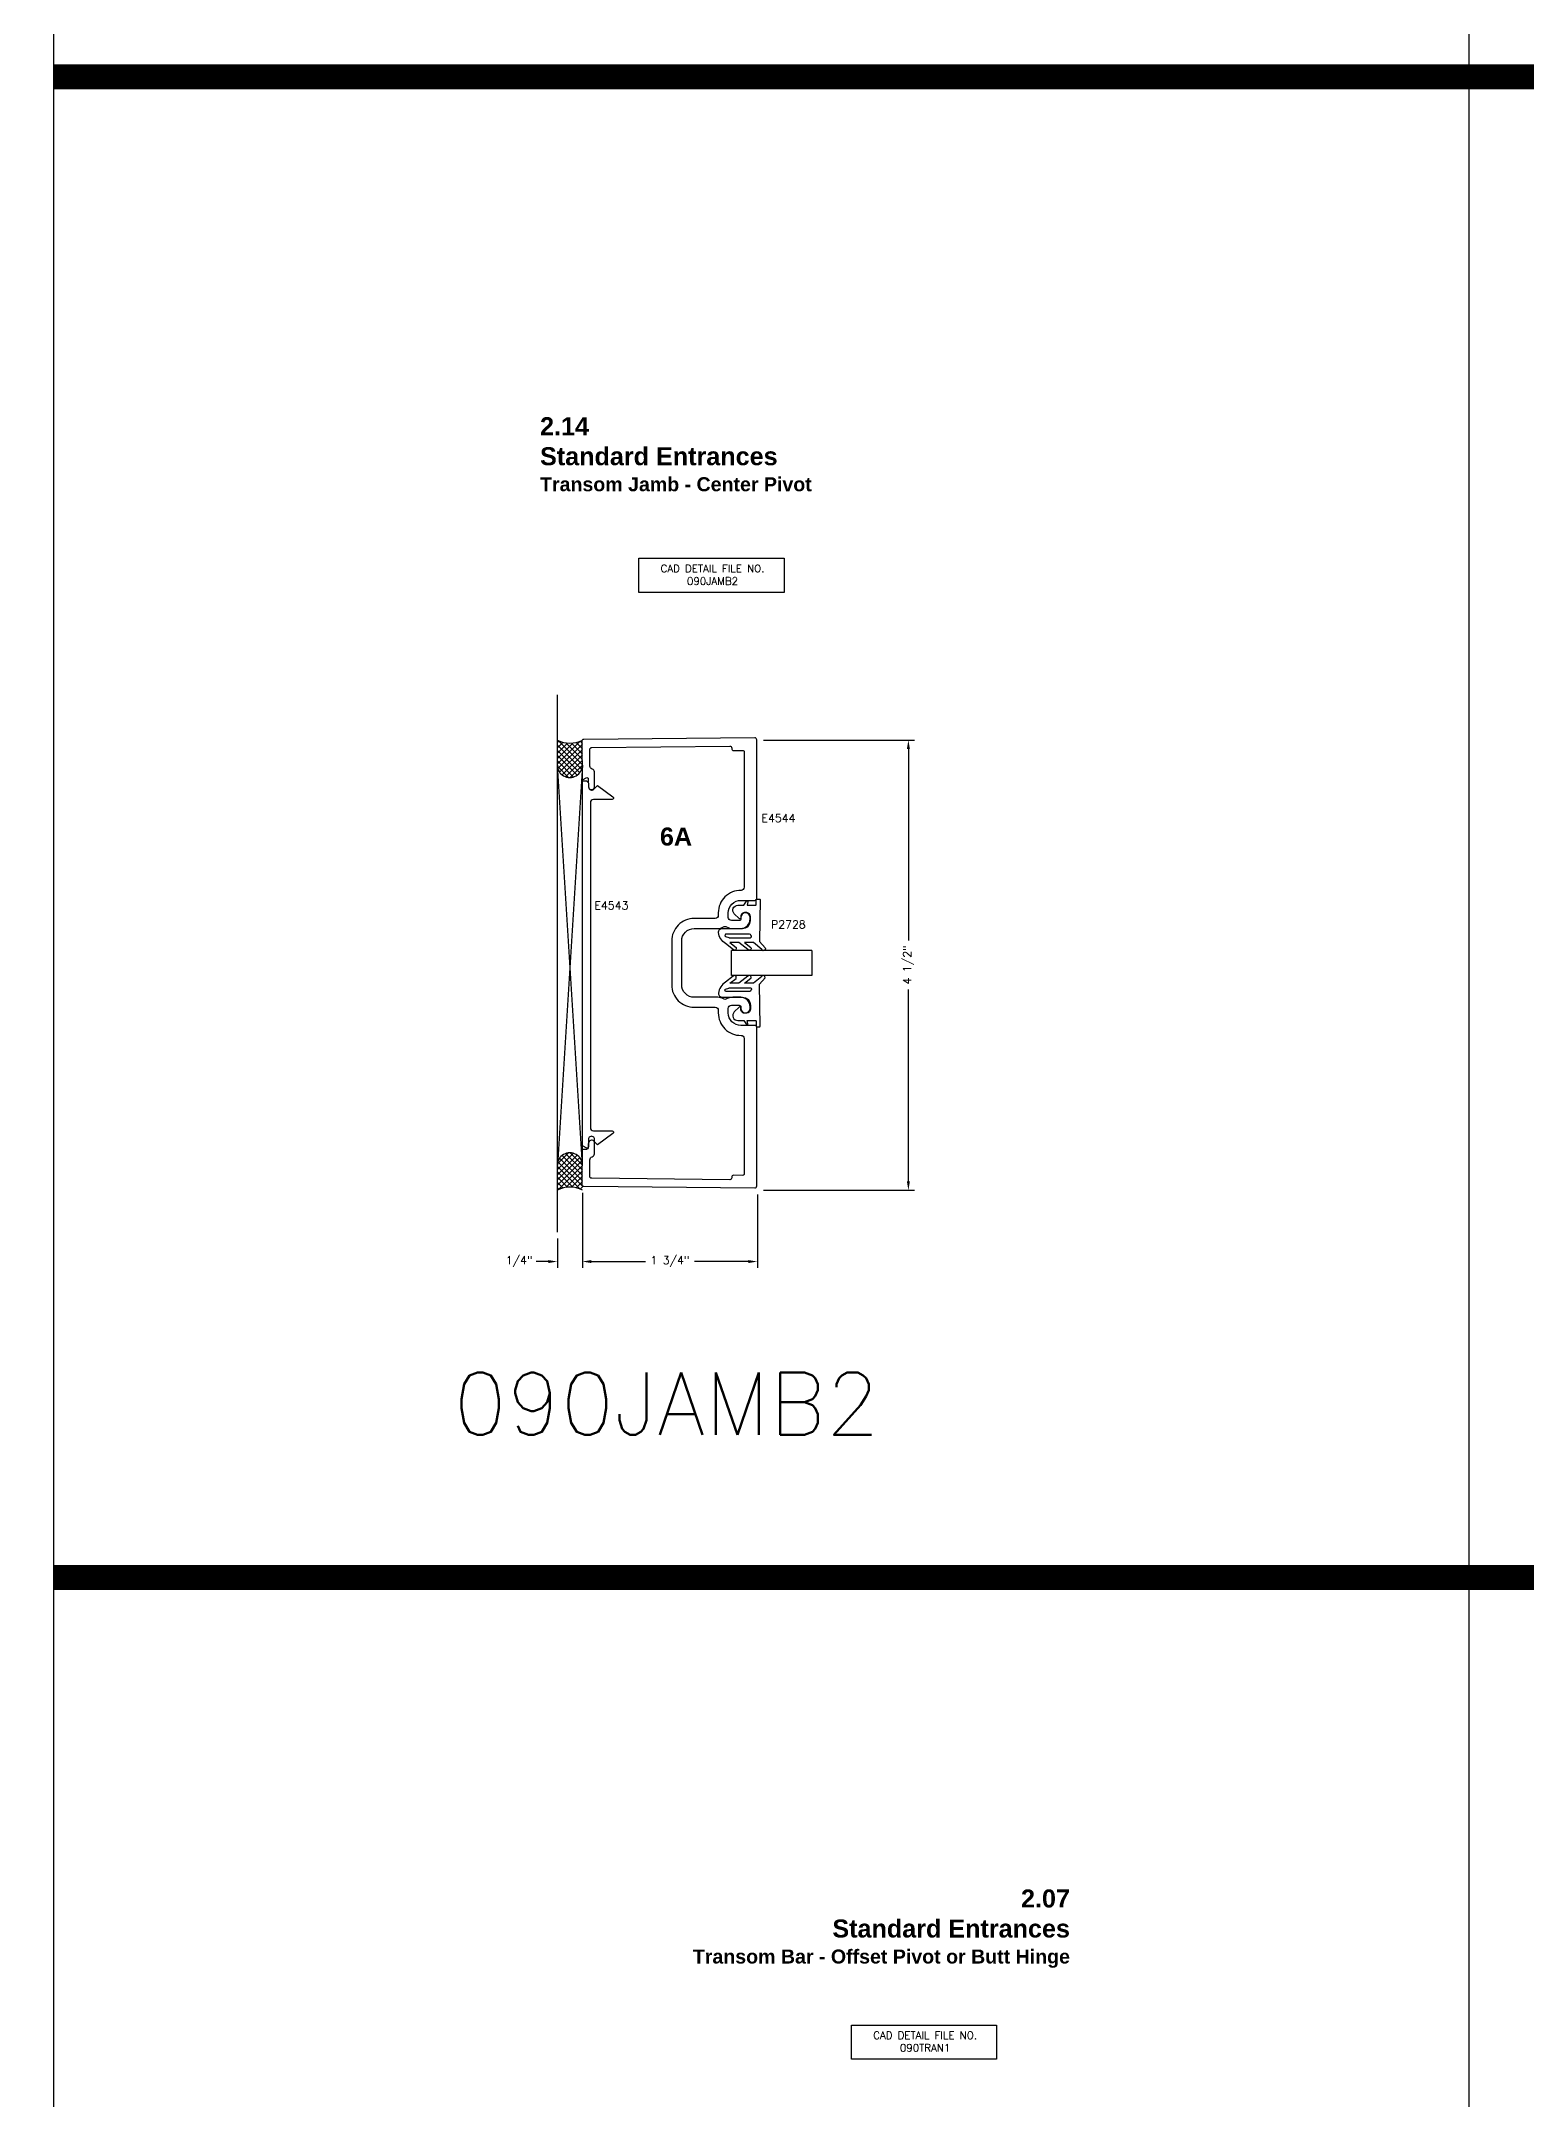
# Model space of a CAD drawing. Extents: x 0 to 130, y 0 to 90.
# Drawn here: x 0.12 to 14.98, y 24.66 to 45.24 of the extents above; entities that cross this region are included whole.
import ezdxf

# ---------------------------------------------------------------- set-up
doc = ezdxf.new("R2010")
doc.units = 0
doc.header["$MEASUREMENT"] = 0
doc.header["$PDMODE"] = 3
doc.layers.get('DEFPOINTS').update_dxf_attribs({"linetype": 'CONTINUOUS'})
for name, color, linetype in [('R-ANNO-DIMS', 3, 'CONTINUOUS'), ('R-ANNO-TEXT', 6, 'CONTINUOUS'), ('R-DET1', 4, 'CONTINUOUS'), ('R-DET2', 2, 'CONTINUOUS'), ('R-DET3', 5, 'CONTINUOUS'), ('R-OTLN', 1, 'CONTINUOUS'), ('R-PAT1', 5, 'CONTINUOUS'), ('TITLE', 7, 'CONTINUOUS')]:
    doc.layers.add(name, color=color, linetype=linetype)
doc.styles.get("Standard").update_dxf_attribs({"font": 'simplex'})
doc.dimstyles.new('1X', dxfattribs={"dimscale": 0, "dimtxt": 0.08, "dimasz": 0.09, "dimexe": 0.062, "dimexo": 0.062, "dimgap": 0.045, "dimtad": 0, "dimdec": 4, "dimzin": 4, "dimtxsty": 'STANDARD', "dimcen": 0, "dimazin": 3, "dimtp": 0.02, "dimtfac": 1, "dimtdec": 4, "dimtofl": 0, "dimtmove": 0, "dimatfit": 3, "dimtolj": 1, "dimtzin": 4})

# ---------------------------------------------------------------- blocks, each defined once
blk = doc.blocks.new('*D87')
at = {"layer": 'DEFPOINTS', "color": 0}
for p in [(5.536, 33.786), (7.286, 33.771), (7.286, 33.038)]:
    blk.add_point(p, dxfattribs=at)
at = {"layer": 'R-ANNO-DIMS', "color": 0}
for p, q in [((5.536, 33.724), (5.536, 32.976)), ((7.286, 33.709), (7.286, 32.976)), ((5.626, 33.038), (6.166, 33.038)), ((7.196, 33.038), (6.656, 33.038))]:
    blk.add_line(p, q, dxfattribs=at)
for points in [[(5.626, 33.053), (5.626, 33.023), (5.536, 33.038)], [(7.196, 33.053), (7.196, 33.023), (7.286, 33.038)]]:
    blk.add_solid(points, dxfattribs=at)
at = {"layer": 'R-ANNO-DIMS', "color": 0, "insert": (6.411, 33.038), "char_height": 0.08, "attachment_point": 5}
blk.add_mtext('\\A1;1 3/4"', dxfattribs=at)
blk = doc.blocks.new('*D89')
at = {"layer": 'DEFPOINTS', "color": 0}
for p in [(5.536, 33.786), (5.286, 33.33), (5.536, 33.038)]:
    blk.add_point(p, dxfattribs=at)
at = {"layer": 'R-ANNO-DIMS', "color": 0}
for p, q in [((5.536, 33.724), (5.536, 32.976)), ((5.286, 33.268), (5.286, 32.976)), ((5.196, 33.038), (5.075, 33.038)), ((5.626, 33.038), (5.716, 33.038))]:
    blk.add_line(p, q, dxfattribs=at)
for points in [[(5.196, 33.053), (5.196, 33.023), (5.286, 33.038)], [(5.626, 33.053), (5.626, 33.023), (5.536, 33.038)]]:
    blk.add_solid(points, dxfattribs=at)
at = {"layer": 'R-ANNO-DIMS', "color": 0, "insert": (4.904, 33.038), "char_height": 0.08, "attachment_point": 5}
blk.add_mtext('\\A1;1/4"', dxfattribs=at)
blk = doc.blocks.new('*D88')
at = {"layer": 'DEFPOINTS', "color": 0}
for p in [(7.286, 38.25), (8.796, 38.25), (7.286, 33.75)]:
    blk.add_point(p, dxfattribs=at)
at = {"layer": 'R-ANNO-DIMS', "color": 0}
for p, q in [((7.348, 38.25), (8.858, 38.25)), ((8.796, 38.16), (8.796, 36.248)), ((8.796, 33.84), (8.796, 35.758)), ((7.348, 33.75), (8.858, 33.75))]:
    blk.add_line(p, q, dxfattribs=at)
for points in [[(8.781, 38.16), (8.811, 38.16), (8.796, 38.25)], [(8.781, 33.84), (8.811, 33.84), (8.796, 33.75)]]:
    blk.add_solid(points, dxfattribs=at)
at = {"layer": 'R-ANNO-DIMS', "color": 0, "insert": (8.796, 36.003), "char_height": 0.08, "attachment_point": 5, "rotation": 90}
blk.add_mtext('\\A1;4 1/2"', dxfattribs=at)
blk = doc.blocks.new('S')
at = {"layer": 'R-DET2'}
for p, q in [((4.542, 7.201), (4.542, 8.004)), ((4.542, 8.004), (4.792, 8.004)), ((4.792, 7.201), (4.792, 8.004)), ((4.792, 7.201), (4.542, 7.201))]:
    blk.add_line(p, q, dxfattribs=at)
blk = doc.blocks.new('GLASS')
at = {"layer": 'R-DET2'}
blk.add_blockref('S', (-4.542, -7.201), dxfattribs=at)
blk = doc.blocks.new('QUARTER_INCH_GLASS')
at = {"layer": 'R-DET2'}
blk.add_blockref('GLASS', (0, 0), dxfattribs=at)

msp = doc.modelspace()

# ---------------------------------------------------------------- hatches: boundary and pattern name
at = {"layer": 'R-PAT1'}
h = msp.add_hatch(dxfattribs=at)
h.set_pattern_fill('ANSI37', color=256, scale=0.3, angle=-90, style=0)
h.set_pattern_definition([(315, (-1.51396, 40.758333), (0.0265165, 0.0265165), []), (45, (-1.51396, 40.758333), (-0.0265165, 0.0265165), [])])
h.paths.add_polyline_path([(5.5361586, 38.2504888, -0.2499996235), (5.2861586, 38.2504888), (5.2861586, 38.0005378), (5.2871374, 37.9848762, 0.8820054923), (5.5351797, 37.9848762), (5.5361584, 38.0005348)])
h = msp.add_hatch(dxfattribs=at)
h.set_pattern_fill('ANSI37', color=256, scale=0.3, angle=-90, style=0)
h.set_pattern_definition([(45, (-1.51396, 31.242645), (0.0265165, -0.0265165), []), (315, (-1.51396, 31.242645), (-0.0265165, -0.0265165), [])])
h.paths.add_polyline_path([(5.5361586, 33.7504888, 0.2499996235), (5.2861586, 33.7504888), (5.2861586, 34.0004398), (5.2871374, 34.0161015, -0.8820054923), (5.5351797, 34.0161015), (5.5361584, 34.0004429)])

# ---------------------------------------------------------------- linework, layer by layer
at = {"layer": 'R-ANNO-TEXT'}
for points in [[(6.1008783, 40.0681386), (7.5523582, 40.0681386), (7.5523582, 39.7260758), (6.1008783, 39.7260758)], [(8.2264776, 25.4066821), (9.6779575, 25.4066821), (9.6779575, 25.0646193), (8.2264776, 25.0646193)]]:
    msp.add_lwpolyline(points, close=True, dxfattribs=at)
at = {"layer": 'R-DET1', "color": 4, "linetype": 'CONTINUOUS'}
msp.add_lwpolyline([(5.8331395, 34.3446477, -0.7220754185), (5.8420979, 34.3176166), (5.688981, 34.2036483), (5.6510598, 34.2415693, 0.6681788512), (5.5981394, 34.219649), (5.5981395, 34.1876485, -0.4142136569), (5.5671395, 34.1566485), (5.5361394, 34.1566483), (5.5361394, 37.8446483), (5.5671395, 37.8446483, -0.4142137513), (5.5981395, 37.8136483), (5.5981394, 37.7816473, 0.6681815249), (5.6510599, 37.7597272), (5.688981, 37.7976483), (5.8420979, 37.6836794, -0.7220739042), (5.8331395, 37.6566483), (5.6471395, 37.6566483, 0.4142135624), (5.6161395, 37.6256483), (5.6161394, 34.3756482, 0.4142135624), (5.6471395, 34.3446482)], format="xyb", close=True, dxfattribs=at)
at = {"layer": 'R-DET2'}
for points in [[(7.1206223, 36.4871592), (7.1206223, 36.4731645, -0.6681786379), (7.1035513, 36.4660934), (7.0552888, 36.5143558, -0.6681786379), (7.0906441, 36.5997112), (7.1494939, 36.5997112), (7.1776337, 36.639346, -0.8363234174), (7.1918842, 36.6326442), (7.1830599, 36.5997112), (7.2669335, 36.5997112, 0.4142135624), (7.2729335, 36.6057112), (7.2729335, 36.6557112, -0.4142135624), (7.2789335, 36.6617112), (7.3069335, 36.6617112, -0.4142135624), (7.3129335, 36.6557112), (7.3060181, 36.2372467, 0.1630378793), (7.3060181, 36.2372467), (7.3623618, 36.1733302, -1.2100511958), (7.3302842, 36.157915), (7.2485834, 36.227186), (7.1574814, 36.227186), (7.2213282, 36.1777174, -0.9485134715), (7.1917811, 36.1575084), (7.1012438, 36.227186), (7.0094299, 36.227186), (7.0724756, 36.1779562, -0.8174898104), (7.0482398, 36.1525232), (6.9683926, 36.2154932, -0.2262200796), (6.8966223, 36.3274127, -0.4142135624), (6.9366223, 36.3674127), (7.1366223, 36.3674127, 0.4142135624), (7.2166223, 36.4474127), (7.2166223, 36.4857594, 0.3888787319), (7.1801086, 36.5256072), (7.1641086, 36.527007, 0.4400105309)], [(7.2217038, 36.2987238, 0.3723118187), (7.2068615, 36.3115542), (6.9766223, 36.3115542, 0.6681786379), (6.9660157, 36.2859476), (6.9999339, 36.2780213, 0.1989123674), (7.0105405, 36.2736279), (7.2118196, 36.2736279, 0.4573947209), (7.2266619, 36.2907975)], [(7.1206223, 35.5596026), (7.1206223, 35.5735974, 0.6681786379), (7.1035513, 35.5806684), (7.0552888, 35.532406, 0.6681786379), (7.0906441, 35.4470507), (7.1494939, 35.4470507), (7.1776337, 35.4074158, 0.8363234174), (7.1918842, 35.4141176), (7.1830599, 35.4470507), (7.2669335, 35.4470507, -0.4142135624), (7.2729335, 35.4410507), (7.2729335, 35.3910507, 0.4142135624), (7.2789335, 35.3850507), (7.3069335, 35.3850507, 0.4142135624), (7.3129335, 35.3910507), (7.3060181, 35.8095152, -0.1630378793), (7.3060181, 35.8095152), (7.3623618, 35.8734316, 0.8866576519), (7.3302842, 35.8888469), (7.2485834, 35.8195758), (7.1574814, 35.8195758), (7.2213282, 35.8690444, 0.9485134715), (7.1917811, 35.8892534), (7.1012438, 35.8195758), (7.0094299, 35.8195758), (7.0724756, 35.8688056, 0.958754735), (7.0439948, 35.8905216), (6.9683926, 35.8312686, 0.2262200796), (6.8966223, 35.7193492, 0.4142135624), (6.9366223, 35.6793492), (7.1366223, 35.6793492, -0.4142135624), (7.2166223, 35.5993492), (7.2166223, 35.5610024, -0.3888787319), (7.1801086, 35.5211546), (7.1641086, 35.5197548, -0.4400105309)], [(7.2217038, 35.7490307, -0.3723118187), (7.2068615, 35.7362003), (6.9766223, 35.7362003, -0.6681786379), (6.9660157, 35.7618069), (6.9999339, 35.7697331, -0.1989123674), (7.0105405, 35.7741265), (7.2118196, 35.7741265, -0.4573947209), (7.2266619, 35.7569569)]]:
    msp.add_lwpolyline(points, format="xyb", close=True, dxfattribs=at)
at = {"layer": 'R-DET3'}
for p, q in [((5.2861586, 33.3301654), (5.2861586, 38.7017072)), ((5.5361584, 38.0007078), (5.2861586, 34.0004888)), ((5.5361584, 34.0002698), (5.2861586, 38.0004888))]:
    msp.add_line(p, q, dxfattribs=at)
at = {"layer": 'R-OTLN'}
msp.add_lwpolyline([(5.549472, 38.2562181, 0.4142135624), (5.5296473, 38.2360443), (5.5328948, 37.8639148, 0.5773509043), (5.5449548, 37.8570916), (5.5733101, 37.8737942, -0.5773509043), (5.5959227, 37.8610007), (5.5965631, 37.7876113, 1.0000267742), (5.6585608, 37.7881523), (5.6573096, 37.9315199, 0.3350127021), (5.6345503, 37.9611343, -0.3350128733), (5.611791, 37.9907487), (5.6103424, 38.1567455, -0.4142135624), (5.6301671, 38.1769192), (7.0092316, 38.1910201, -0.4167718538), (7.0294061, 38.1710209), (7.0294061, 38.1663697, 0.4167718538), (7.0495807, 38.1463705), (7.1392752, 38.1471533, -0.4167718538), (7.1544061, 38.1321538), (7.1544061, 36.7793631, -0.4176721343), (7.1230405, 36.7483653, 0.4176721343), (6.895387, 36.5233809), (6.895387, 36.4984127, -0.4142135624), (6.864387, 36.4674127), (6.6544061, 36.4674127, 0.4142135624), (6.4294061, 36.2424127), (6.4294061, 36.0233809), (6.4294061, 35.8043492, 0.4142135624), (6.6544061, 35.5793492), (6.864387, 35.5793492, -0.4142135624), (6.895387, 35.5483492), (6.895387, 35.5233809, 0.4176721343), (7.1230405, 35.2983966, -0.4176721343), (7.1544061, 35.2673987), (7.1544061, 33.914608, -0.4167718538), (7.1392752, 33.8996086), (7.0495807, 33.9003913, 0.4167718538), (7.0294061, 33.8803921), (7.0294061, 33.875741, -0.4167718538), (7.0092316, 33.8557417), (5.6301671, 33.8698424, -0.4142135624), (5.6103424, 33.8900162), (5.611791, 34.0560129, -0.3350130381), (5.6345503, 34.0856274, 0.3350129353), (5.6573096, 34.1152418), (5.6585608, 34.2586095, 1.0000283891), (5.5965631, 34.2591505), (5.5959227, 34.185761, -0.5773505075), (5.5733102, 34.1729674), (5.5449548, 34.18967, 0.5773505075), (5.5328948, 34.1828468), (5.5296473, 33.8107174, 0.4142135624), (5.549472, 33.7905436), (7.2592316, 33.773557, 0.4167718538), (7.2794061, 33.7935562), (7.2794061, 35.3783809, 0.4142135624), (7.2594061, 35.3983809), (7.120387, 35.3983809, -0.4142135624), (6.995387, 35.5233809), (6.995387, 35.5683492, -0.4142135624), (7.026387, 35.5993492), (7.105387, 35.5993492, -0.4142135624), (7.120387, 35.5843492), (7.120387, 35.5698492, 1), (7.213387, 35.5698492), (7.213387, 35.5863492, 0.4142135624), (7.120387, 35.6793492), (7.040387, 35.6793492, 0.1319161202), (6.9777748, 35.6625375, -0.2782092013), (6.9457604, 35.6631157, 0.1411141523), (6.889387, 35.6793492), (6.6544061, 35.6793492, -0.4142135624), (6.5294061, 35.8043492), (6.5294061, 36.0233809), (6.5294061, 36.2424127, -0.4142135624), (6.6544061, 36.3674127), (6.889387, 36.3674127, 0.1411141523), (6.9457604, 36.3836461, -0.2782092013), (6.9777748, 36.3842243, 0.1319161202), (7.040387, 36.3674127), (7.120387, 36.3674127, 0.4142135624), (7.213387, 36.4604127), (7.213387, 36.4769127, 1), (7.120387, 36.4769127), (7.120387, 36.4624127, -0.4142135624), (7.105387, 36.4474127), (7.026387, 36.4474127, -0.4142135624), (6.995387, 36.4784127), (6.995387, 36.5233809, -0.4142135624), (7.120387, 36.6483809), (7.2594061, 36.6483809, 0.4142135624), (7.2794061, 36.6683809), (7.2794061, 38.2532056, 0.4167718538), (7.2592316, 38.2732049)], format="xyb", close=True, dxfattribs=at)
at = {"layer": 'R-PAT1'}
for centre, radius, start, end in [((5.4111586, 38.4848642), 0.2656254, 241.92755367, 298.07244633), ((5.4111586, 38.0004888), 0.125, 180, 0.1003821), ((5.4111586, 34.0004888), 0.125, 359.8996179, 180), ((5.4111586, 33.5161134), 0.2656254, 61.92755367, 118.07244633)]:
    msp.add_arc(centre, radius, start, end, dxfattribs=at)
at = {"layer": 'TITLE'}
for p, q in [((14.4008628, 89.8789502), (14.4008628, 14.8789502)), ((0.25, 84.8789502), (0.25, 5.25))]:
    msp.add_line(p, q, dxfattribs=at)
at = {"layer": 'TITLE', "const_width": 0.25}
for points in [[(0.25, 44.8789502), (122.9080005, 44.8789502)], [(0.25, 29.8789502), (122.9080005, 29.8789502)]]:
    msp.add_lwpolyline(points, dxfattribs=at)

# ---------------------------------------------------------------- block references
at = {"layer": 'R-DET2', "rotation": 90}
msp.add_blockref('QUARTER_INCH_GLASS', (7.8319411, 35.8969199), dxfattribs=at)

# ---------------------------------------------------------------- texts
at = {"layer": 'R-ANNO-TEXT'}
for s, insert, char_height, width, attachment_point in [('CAD DETAIL FILE NO.\\P090JAMB2', (6.8375605, 40.0025559), 0.075, 1.875, 2), ('{\\fArial|b1|i0|c0|p34;6A}', (6.6332477, 37.3762826, 6.2106922), 0.18, 7.44, 3), ('CAD DETAIL FILE NO.\\P090TRAN1', (8.9631598, 25.3410994), 0.075, 1.875, 2)]:
    msp.add_mtext(s, dxfattribs=dict(at, insert=insert, char_height=char_height, width=width, attachment_point=attachment_point))
at = {"layer": 'R-ANNO-TEXT', "char_height": 0.08, "attachment_point": 4}
for s, insert in [('\\A1;E4544', (7.3272009, 37.4709011)), ('E4543', (5.6570668, 36.5971979)), ('P2728', (7.4230093, 36.4084163))]:
    msp.add_mtext(s, dxfattribs=dict(at, insert=insert))
at = {"layer": 'TITLE'}
msp.add_text('090JAMB2', height=0.625, dxfattribs=at).set_placement((4.2472893, 31.3051919))
at = {"layer": 'TITLE', "char_height": 0.18, "width": 7.44}
for s, insert, attachment_point in [('{\\fArial|b1|i0|c0|p34;2.14\\PStandard Entrances\\P\\H0.7778x;Transom Jamb - Center Pivot}', (5.1130469, 41.477709, 6.2106922), 1), ('{\\fArial|b1|i0|c0|p34;2.07\\PStandard Entrances\\P\\H0.7778x;Transom Bar - Offset Pivot or Butt Hinge}', (10.4114063, 26.7612483, 6.2106922), 3)]:
    msp.add_mtext(s, dxfattribs=dict(at, insert=insert, attachment_point=attachment_point))

# ---------------------------------------------------------------- dimensions: what is measured, and where the dimension line sits
at = {"layer": 'R-ANNO-DIMS'}
dim = msp.add_linear_dim(base=(8.7955852, 38.2504888), p1=(7.2861589, 33.7504888), p2=(7.2861586, 38.2504888), angle=90, dimstyle='1X', override={"dimscale": 1, "dimpost": '"'}, dxfattribs=at)
dim.commit()
dim.dimension.update_dxf_attribs({"geometry": '*D88', "text_midpoint": (8.7955852, 36.0026295), "dimtype": 160})
dim = msp.add_linear_dim(base=(5.5363997, 33.0384607), p1=(5.2861586, 33.3301654), p2=(5.5363997, 33.7857595), dimstyle='1X', override={"dimscale": 1, "dimpost": '"'}, dxfattribs=at)
dim.commit()
dim.dimension.update_dxf_attribs({"geometry": '*D89', "text_midpoint": (4.9041586, 33.0384607), "dimtype": 160})
dim = msp.add_linear_dim(base=(7.2861586, 33.0384607), p1=(5.5363997, 33.7857595), p2=(7.2861586, 33.7706641), dimstyle='1X', override={"dimscale": 1, "dimpost": '"'}, dxfattribs=at)
dim.commit()
dim.dimension.update_dxf_attribs({"geometry": '*D87', "text_midpoint": (6.4112791, 33.0384607)})

doc.saveas('drawing.dxf')
